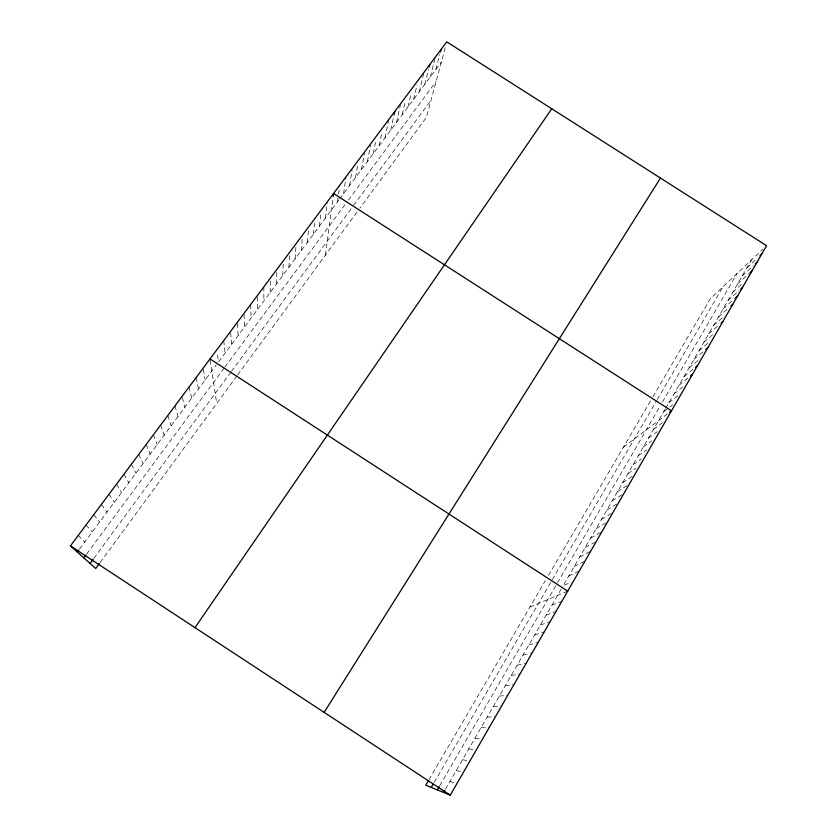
<?xml version="1.0" encoding="UTF-8"?>
<svg xmlns="http://www.w3.org/2000/svg" width="837" height="837" viewBox="0 0 837 837"><rect width="100%" height="100%" fill="white"/><g stroke="black" fill="none" stroke-linecap="round" stroke-linejoin="round"><path stroke-width="0.63" stroke-dasharray="4.18 3.14" d="M270.184 292.448L270.361 279.412M276.461 283.994L276.88 269.409M282.718 275.582L283.283 262.002M288.922 267.223L289.675 253.423M295.095 258.915L296.036 244.906M301.236 250.65L302.356 236.442M307.336 242.448L308.644 227.926M313.394 234.276L314.513 223.238M319.431 226.168L320.676 214.973M325.415 218.101L327.267 202.983M325.436 255.139L333.231 196.036M337.478 201.863L338.389 195.398M338.577 194.111L339.676 186.348M343.547 193.703L345.932 177.894M349.573 185.594L352.126 169.587M355.568 177.528L357.661 165.067M361.521 169.503L364.419 153.129M367.443 161.531L370.509 144.968M373.323 153.61L375.876 140.386M379.182 145.732L381.86 132.361M384.999 137.906L388.828 119.482M390.774 130.122L394.248 113.989M396.529 122.38L400.421 104.834M402.241 114.69L405.422 100.764M407.922 107.042L411.019 93.859M413.572 99.436L417.077 84.924M419.191 91.871L423.71 73.562M424.777 84.359L428.513 69.576M430.323 76.889L435.146 58.245M435.847 69.461L439.823 54.415M445.179 47.793L426.441 117.326L359.994 207.984M445.514 789.134L561.229 588.976M664.996 409.492L563.102 585.733L571.19 582.123M665.635 408.383L751.448 259.941M439.77 785.629L556.856 583.902M557.463 582.866L659.985 406.259M662.465 401.99L737.02 273.542M434.236 782.292L551.646 580.826M552.305 579.696L656.752 400.442M657.359 399.416L723.011 286.746M428.994 779.676L545.347 580.711M548.528 575.281L651.782 398.715M652.944 396.738L710.194 298.84L762.779 249.259M100.199 562.422L236.881 375.949M237.614 374.945L358.456 210.087M93.932 558.216L230.667 372.434M231.43 371.398L352.848 206.425M353.559 205.473L431.076 100.147M86.713 553.968L224.243 367.966M224.954 367.004L346.947 202.01M348.401 200.043L436.129 81.398M79.567 549.02L216.281 365.005M338.995 199.823L218.488 362.023L217.233 352.178M339.749 198.808L441.34 62.064M746.813 267.955L757.14 258.309M742.157 276.022L753.342 265.643M737.47 284.13L750.423 272.213M732.752 292.291L742.858 283.073M728.002 300.493L738.956 290.606M723.231 308.748L735.796 297.512M718.439 317.045L728.023 308.56M713.605 325.405L724.078 316.229M708.751 333.796L719.14 324.798M703.865 342.249L713.229 334.214M698.947 350.755L707.914 343.16M694.009 359.303L703.875 351.038M689.029 367.903L697.838 360.621M684.028 376.556L695.673 367.056M678.995 385.271L688.61 377.529M673.931 394.028L683.463 386.464M668.836 402.838L677.98 395.681M663.71 411.71L668.742 407.828M669.757 407.054L672.77 404.731M623.398 447.251L667.528 413.834M653.519 429.339L662.402 422.716M648.455 438.096L657.254 431.662M643.36 446.916L651.741 440.89M638.233 455.778L646.53 449.929M633.075 464.702L641.278 459.032M627.886 473.669L636.005 468.186M622.665 482.698L633.703 475.416M617.413 491.779L629.319 484.121M612.129 500.924L622.822 494.217M606.815 510.11L617.382 503.665M601.468 519.369L611.899 513.186M596.09 528.67L607.411 522.173M590.681 538.034L600.736 532.458M585.23 547.461L595.149 542.146M579.748 556.94L590.619 551.342M574.234 566.482L584.948 561.198M568.689 576.076L579.235 571.106M529.926 607.087L567.716 591.131M551.834 605.235L561.899 601.238M546.142 615.08L556.04 611.418M540.409 624.977L550.15 621.661M534.655 634.948L544.207 631.966M528.848 644.982L538.233 642.345M523.02 655.068L532.227 652.787M517.14 665.227L526.17 663.302M511.229 675.459L520.08 673.89M505.286 685.744L513.949 684.54M499.291 696.102L507.777 695.265M493.265 706.533L501.551 706.072M487.197 717.027L495.295 716.943M481.097 727.583L488.996 727.887M474.945 738.213L482.656 738.904M468.762 748.916L476.263 750.004M462.537 759.682L469.839 761.168M456.27 770.532L463.363 772.425M449.961 781.444L456.845 783.746M78.239 535.45L84.819 541.957M85.981 525.071L92.269 531.924M93.681 514.765L99.676 521.964M101.319 504.533L107.031 512.066M108.904 494.374L114.334 502.231M116.448 484.278L121.595 492.459M123.939 474.244L128.804 482.75M131.378 464.284L135.971 473.104M138.764 454.386L143.096 463.52M146.109 444.552L150.168 453.999M153.391 434.79L157.189 444.541M160.641 425.091L164.178 435.135M167.839 415.445L171.114 425.792M174.985 405.872L178.009 416.512M182.393 397.575L184.862 407.295M189.141 386.914L191.673 398.119M196.151 377.518L198.442 389.017M203.328 369.368L205.17 379.967M210.223 360.13L216.731 403.444M223.751 340.565L225.09 353.141M230.646 332.749L231.65 344.31M237.363 323.626L238.168 335.532M244.048 314.67L244.655 326.817M250.65 304.532L251.09 318.144M257.283 296.936L257.493 309.533M263.843 286.861L263.854 300.964"/><path stroke-width="1.26" d="M333.231 196.036L333.565 193.483L671.515 410.81L669.516 412.317M394.248 113.989L394.782 111.499M429.14 67.117L429.758 64.658M440.482 51.915L441.141 49.404M428.356 780.775L425.792 785.169L450.275 795.15L766.556 245.691L446.78 41.85L70.444 545.891L95.732 568.522L99.457 563.437M443.61 792.43L444.876 790.233M437.312 789.866L439.153 786.686M431.264 787.397L433.053 784.332M324.128 712.371L660.466 178.061M194.99 627.624L551.75 108.758M90.072 563.458L93.158 559.262M83.826 557.871L85.991 554.941M77.318 552.054L78.824 550.035M759.954 255.672L761.827 253.914M755.204 263.917L757.066 262.19M750.423 272.213L752.275 270.518M740.776 288.953L742.607 287.311M735.796 297.512L737.721 295.785M730.9 306.007L732.814 304.312M721.023 323.155L722.917 321.523M705.853 349.385L707.83 347.732M695.673 367.056L697.608 365.476M690.535 375.98L692.461 374.432M210.045 358.927L567.716 591.131M70.444 545.891L450.275 795.15"/></g></svg>
